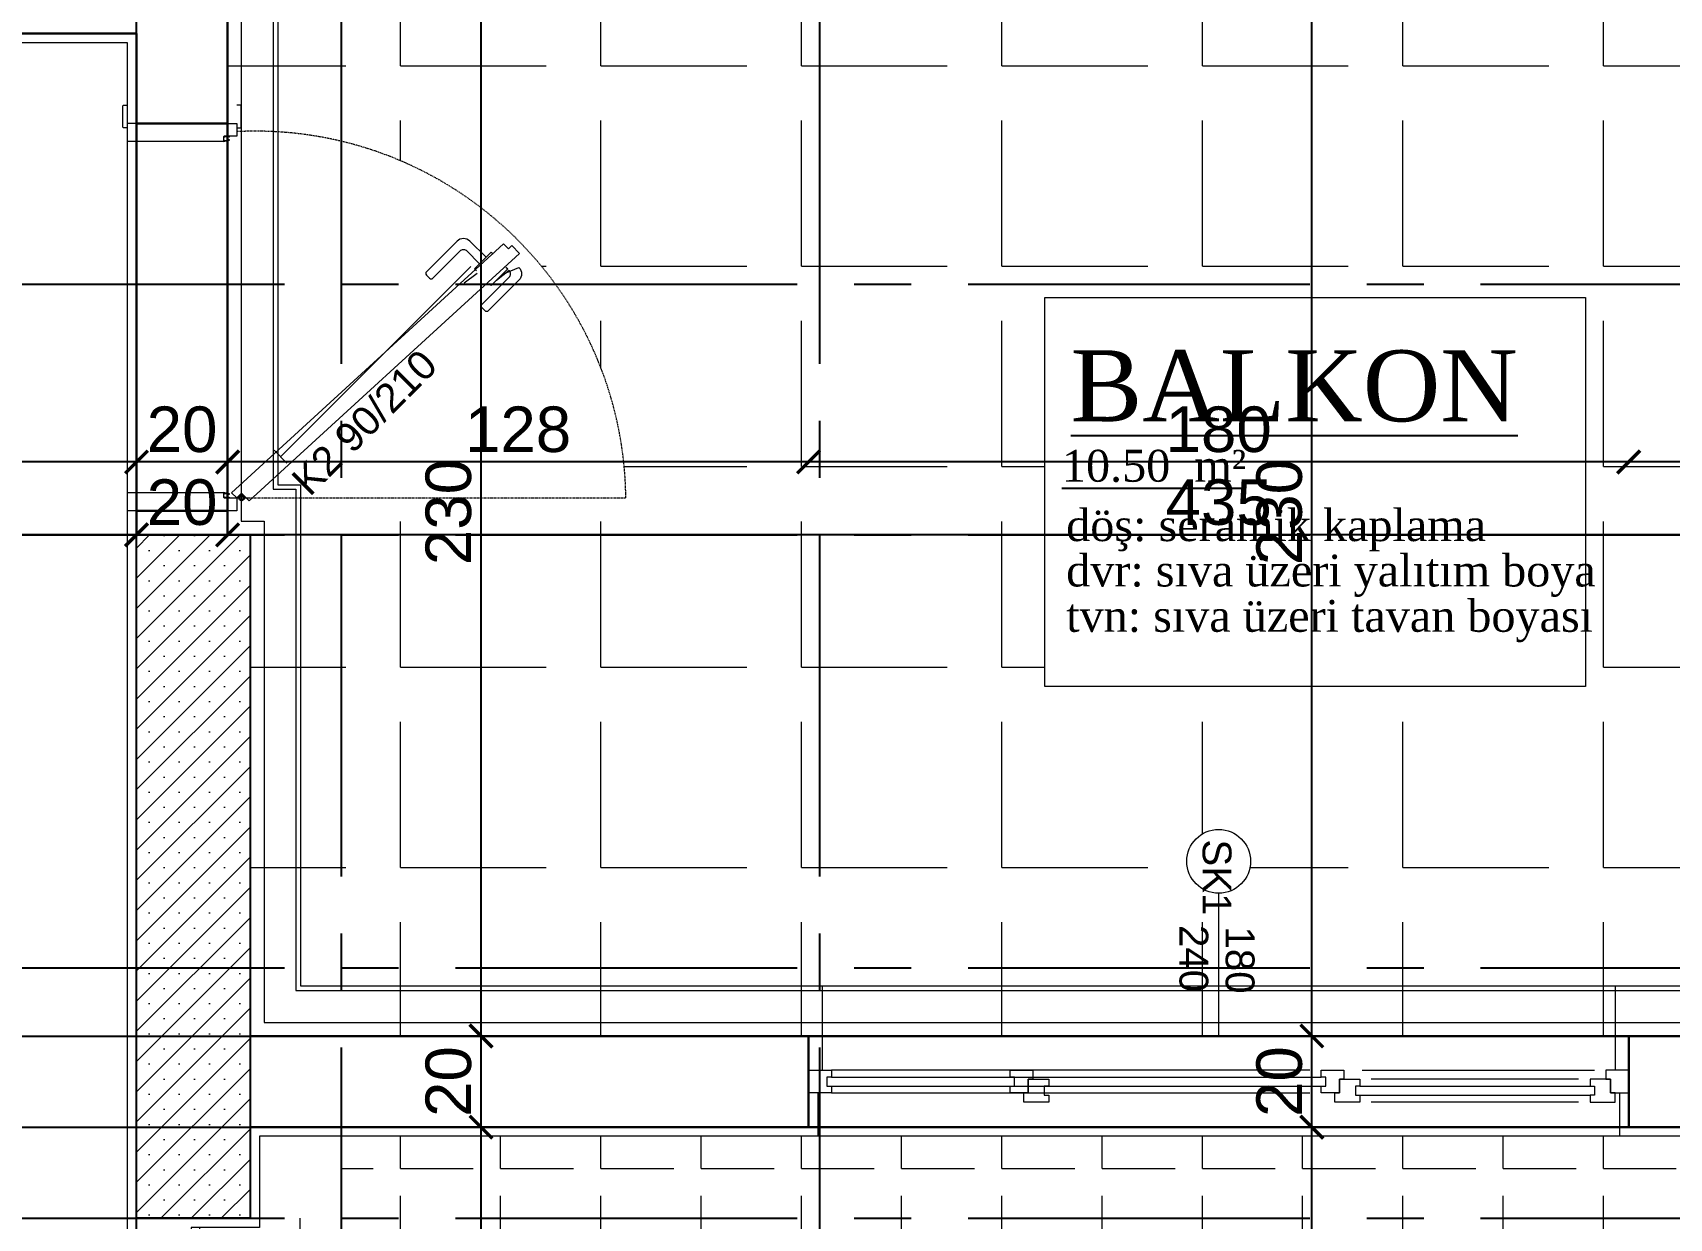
# Model space of a CAD drawing. Header units: millimetres. Extents: x 2778 to 13672, y 1832 to 5175.
# Drawn here: x 6858.8 to 7218, y 4540.2 to 4800.4 of the extents above; entities that cross this region are included whole.
import ezdxf

# ---------------------------------------------------------------- set-up
doc = ezdxf.new("R2010")
doc.units = ezdxf.units.MM
for name, pattern in [('CENTER2', [112.5, 75, -12.5, 12.5, -12.5]), ('DASHDOT2', [12.7, 6.35, -3.175, 0, -3.175]), ('DOTX2', [0.5, 0, -0.5])]:
    doc.linetypes.add(name, pattern=pattern)
for name, color, linetype, lineweight in [('aks', 251, 'DASHDOT2', 35), ('duvar', 232, 'Continuous', 30), ('ince', 37, 'Continuous', 0), ('iz', 1, 'DOTX2', 20), ('kapı', 3, 'Continuous', 18), ('pencere', 4, 'Continuous', 18), ('sıva dış', 30, 'Continuous', 9), ('sıva iç', 21, 'Continuous', 0), ('yalıtım', 107, 'Continuous', 0), ('yazı', 11, 'Continuous', 20), ('z - tarama', 251, 'Continuous', 18), ('ölçü dış', 192, 'Continuous', 20), ('ÖLÇÜ İÇ', 7, 'Continuous', 9)]:
    doc.layers.add(name, color=color, linetype=linetype, lineweight=lineweight)
doc.layers.add('Panel', color=7, linetype='Continuous')
doc.layers.add('Yazi', color=7, linetype='Continuous')
doc.styles.get("Standard").update_dxf_attribs({"font": 'arial.ttf'})
doc.styles.add('Times roman', font='times.ttf')
doc.dimstyles.new('zulay iç ölçü', dxfattribs={"dimtxt": 10, "dimasz": 5, "dimexe": 0.18, "dimexo": 0, "dimgap": 2, "dimtad": 3, "dimdec": 0, "dimzin": 0, "dimdsep": 46, "dimtxsty": 'Standard', "dimblk": 'ARCHTICK', "dimcen": 0.09, "dimse1": 1, "dimse2": 1, "dimadec": 0, "dimazin": 0, "dimtfac": 1, "dimtdec": 0, "dimtix": 1, "dimtofl": 0, "dimtmove": 0, "dimatfit": 3, "dimldrblk": 'ARCHTICK', "dimfxl": 1, "dimtolj": 1, "dimtzin": 0, "dimarcsym": 0})

# ---------------------------------------------------------------- blocks, each defined once
blk = doc.blocks.new('IDE941Entity3557')
at = {"layer": 'Panel', "linetype": 'Continuous', "lineweight": 5}
h = blk.add_hatch(dxfattribs=at)
h.set_pattern_fill('SACNCR', color=163, scale=50, style=0)
h.set_pattern_definition([(45, (0, 0), (-3.314563, 3.314563), []), (45, (3.3146, 0), (-3.314563, 3.314563), [0, -4.6875])])
h.paths.add_polyline_path([(3730, 2050), (3730, 2200), (3755, 2200), (3755, 2050)])
blk = doc.blocks.new('IDE941Entity3558')
at = {"layer": 'Panel', "color": 164, "linetype": 'Continuous', "lineweight": -3}
blk.add_lwpolyline([(3755, 2050), (3730, 2050)], dxfattribs=at)
blk = doc.blocks.new('IDE941Entity3559')
at = {"layer": 'Panel', "color": 164, "linetype": 'Continuous', "lineweight": -3}
blk.add_lwpolyline([(3755, 2050), (3755, 2200)], dxfattribs=at)
blk = doc.blocks.new('IDE941Entity3560')
at = {"layer": 'Panel', "color": 164, "linetype": 'Continuous', "lineweight": -3}
blk.add_lwpolyline([(3755, 2200), (3730, 2200)], dxfattribs=at)
blk = doc.blocks.new('IDE941Entity3561')
at = {"layer": 'Panel', "color": 164, "linetype": 'Continuous', "lineweight": -3}
blk.add_lwpolyline([(3730, 2050), (3730, 2200)], dxfattribs=at)
blk = doc.blocks.new('sadsfsfsf')
at = {"layer": 'ince'}
for p, q in [((0.7, 0), (-0.7, 0)), ((0, 0.7), (0, -0.7))]:
    blk.add_line(p, q, dxfattribs=at)
for radius in [0.6, 0.45]:
    blk.add_circle((0, 0), radius, dxfattribs=at)
blk = doc.blocks.new('WER')
at = {"layer": 'duvar'}
for p, q in [((1010123.06, -373432.25), (1010103.06, -373432.25)), ((1010123.06, -373517.25), (1010103.06, -373517.25))]:
    blk.add_line(p, q, dxfattribs=at)
at = {"layer": 'ince'}
blk.add_line((1010091.45, -373444.09), (1010049.71, -373485.83), dxfattribs=at)
for points in [[(1010103.96, -373436.25), (1010103.96, -373435.3, 0.414214), (1010103.71, -373435.05), (1010102.66, -373435.05), (1010102.66, -373435.2, -0.170049), (1010102.81, -373435.14), (1010103.62, -373435.14, -0.414214), (1010103.87, -373435.39), (1010103.87, -373435.81, -0.482314), (1010103.56, -373436.05), (1010102.76, -373435.87, -0.112206), (1010102.66, -373435.82), (1010102.66, -373435.95)], [(1010044.08, -373482.78), (1010042.67, -373484.19), (1010039.14, -373485.66, -0.414214), (1010039.14, -373482.83), (1010045.85, -373476.11, -0.414214), (1010046.56, -373476.11), (1010047.27, -373476.82, -0.414214), (1010047.27, -373477.52), (1010041.26, -373483.53, 0.414214), (1010041.26, -373484.95)], [(1010047.76, -373486.45), (1010046.35, -373487.87), (1010049.88, -373491.4, 0.414214), (1010052.71, -373491.4), (1010059.43, -373484.69, 0.414214), (1010059.43, -373483.98), (1010058.72, -373483.27, 0.414214), (1010058.01, -373483.27), (1010052, -373489.28, -0.414214), (1010050.59, -373489.28)], [(1010103.96, -373514.2), (1010103.96, -373513.25), (1010102.66, -373513.55), (1010102.66, -373513.68, -0.112206), (1010102.76, -373513.63), (1010103.56, -373513.44, -0.482314), (1010103.87, -373513.69), (1010103.87, -373514.1, -0.414214), (1010103.62, -373514.35), (1010102.81, -373514.35, -0.170049), (1010102.66, -373514.3), (1010102.66, -373514.45), (1010103.71, -373514.45, 0.414214)]]:
    blk.add_lwpolyline(points, format="xyb", close=True, dxfattribs=at)
for points in [[(1010041.97, -373485.74), (1010041.55, -373485.31), (1010045.21, -373481.66), (1010045.63, -373482.08)], [(1010044.8, -373488.56), (1010045.23, -373488.99), (1010048.88, -373485.33), (1010048.46, -373484.91)]]:
    blk.add_lwpolyline(points, dxfattribs=at)
for points in [[(1010101.06, -373516.25), (1010100.31, -373516.25, 0.414214), (1010100.06, -373516.5), (1010100.06, -373521, 0.414214), (1010100.31, -373521.25), (1010101.06, -373521.25)], [(1010125.06, -373516.25), (1010125.81, -373516.25, -0.414214), (1010126.06, -373516.5), (1010126.06, -373521, -0.414214), (1010125.81, -373521.25), (1010125.06, -373521.25)]]:
    blk.add_lwpolyline(points, format="xyb", dxfattribs=at)
at = {"layer": 'iz', "ltscale": 0.1}
for p, q in [((1010101.06, -373435.05), (1010015.66, -373435.05)), ((1010103.06, -373432.25), (1010103.06, -373517.25)), ((1010123.06, -373432.25), (1010123.06, -373517.25))]:
    blk.add_line(p, q, dxfattribs=at)
blk.add_arc((1010096.92, -373434.29), 81.26, 180.5341, 272.9206, dxfattribs=at)
at = {"layer": 'kapı'}
for p, q in [((1010092.86, -373445.51), (1010090.03, -373442.68)), ((1010051.13, -373482.24), (1010048.3, -373484.41))]:
    blk.add_line(p, q, dxfattribs=at)
blk.add_lwpolyline([(1010101.06, -373435.05), (1010100, -373436.11), (1010098.3, -373434.41), (1010038.97, -373488.74), (1010040.67, -373490.44), (1010041.38, -373489.73), (1010042.51, -373490.86), (1010102.19, -373436.18), (1010101.06, -373435.05)], dxfattribs=at)
for points in [[(1010125.06, -373432.25), (1010125.06, -373436.25), (1010103.96, -373436.25), (1010103.96, -373435.3, 0.414214), (1010103.71, -373435.05), (1010101.06, -373435.05), (1010101.06, -373432.25), (1010101.06, -373432.25)], [(1010101.06, -373517.25), (1010101.06, -373514.45), (1010103.71, -373514.45, 0.414214), (1010103.96, -373514.2), (1010103.96, -373513.25), (1010125.06, -373513.25), (1010125.06, -373517.25)]]:
    blk.add_lwpolyline(points, format="xyb", dxfattribs=at)
at = {"layer": 'sıva iç'}
for p, q in [((1010101.06, -373432.25), (1010103.06, -373432.25)), ((1010123.06, -373432.25), (1010125.06, -373432.25)), ((1010103.06, -373517.25), (1010101.06, -373517.25)), ((1010123.06, -373517.25), (1010125.06, -373517.25))]:
    blk.add_line(p, q, dxfattribs=at)
at = {"layer": 'ölçü dış'}
blk.add_line((1010103.06, -373432.25), (1010123.06, -373432.25), dxfattribs=at)
at = {"layer": 'ince', "rotation": 270}
blk.add_blockref('sadsfsfsf', (1010100, -373435.05), dxfattribs=at)
at = {"layer": 'yazı'}
blk.add_text('K2 90/210', height=6.328, rotation=225, dxfattribs=at).set_placement((1010085.08, -373435.16))
blk = doc.blocks.new('FGFS')
at = {"layer": 'duvar'}
for p, q in [((857019.82, -390681.05), (857039.82, -390681.05)), ((857019.82, -390861.05), (857039.82, -390861.05))]:
    blk.add_line(p, q, dxfattribs=at)
at = {"layer": 'ince'}
for p, q in [((857027.32, -390739.55), (857027.32, -390688.55)), ((857029.32, -390692.05), (857029.32, -390737.55)), ((857034.32, -390692.05), (857034.32, -390737.55)), ((857027.32, -390751.05), (857027.32, -390856.05)), ((857032.32, -390856.05), (857032.32, -390751.05))]:
    blk.add_line(p, q, dxfattribs=at)
for points in [[(857030.82, -390740.05), (857030.82, -390689.55)], [(857032.82, -390740.05), (857032.82, -390689.55)], [(857028.82, -390856.05), (857028.82, -390748.55)], [(857030.82, -390856.05), (857030.82, -390748.55)]]:
    blk.add_lwpolyline(points, dxfattribs=at)
at = {"layer": 'iz', "ltscale": 0.1}
for p, q in [((857019.82, -390681.05), (857019.82, -390861.05)), ((857039.82, -390861.05), (857039.82, -390681.05))]:
    blk.add_line(p, q, dxfattribs=at)
at = {"layer": 'pencere'}
for points in [[(857027.32, -390681.05), (857027.32, -390686.05), (857029.32, -390686.05), (857029.32, -390685.05), (857032.32, -390685.05), (857032.32, -390681.05)], [(857030.82, -390748.55), (857030.82, -390747.55), (857028.82, -390747.55), (857028.82, -390748.55), (857027.32, -390748.55), (857027.32, -390743.55), (857029.32, -390743.55), (857029.32, -390744.55), (857032.32, -390744.55), (857032.32, -390748.55), (857030.82, -390748.55)], [(857030.82, -390816.84), (857030.82, -390815.84), (857028.82, -390815.84), (857028.82, -390816.84), (857027.32, -390816.84), (857027.32, -390811.84), (857029.32, -390811.84), (857029.32, -390812.84), (857032.32, -390812.84), (857032.32, -390816.84), (857030.82, -390816.84)], [(857027.32, -390861.05), (857027.32, -390856.05), (857027.32, -390856.05), (857028.82, -390856.05), (857028.82, -390857.05), (857030.82, -390857.05), (857030.82, -390856.05), (857032.32, -390856.05), (857032.32, -390856.05), (857032.32, -390861.05)]]:
    blk.add_lwpolyline(points, dxfattribs=at)
for points in [[(857032.32, -390684.05), (857032.32, -390685.05), (857029.32, -390685.05), (857029.32, -390689.55), (857030.82, -390689.55), (857030.82, -390688.55), (857032.82, -390688.55), (857032.82, -390689.55), (857034.32, -390689.55), (857034.32, -390684.05)], [(857032.32, -390745.55), (857032.32, -390744.55), (857029.32, -390744.55), (857029.32, -390740.05), (857030.82, -390740.05), (857030.82, -390741.05), (857032.82, -390741.05), (857032.82, -390740.05), (857034.32, -390740.05), (857034.32, -390745.55)], [(857032.32, -390813.84), (857032.32, -390812.84), (857029.32, -390812.84), (857029.32, -390808.35), (857030.82, -390808.35), (857030.82, -390809.35), (857032.82, -390809.35), (857032.82, -390808.35), (857034.32, -390808.35), (857034.32, -390813.84)]]:
    blk.add_lwpolyline(points, close=True, dxfattribs=at)
at = {"layer": 'sıva dış'}
for p, q in [((857008.82, -390684.05), (857027.32, -390684.05)), ((857008.82, -390858.05), (857027.32, -390858.05))]:
    blk.add_line(p, q, dxfattribs=at)
at = {"layer": 'sıva iç'}
for p, q in [((857032.32, -390683.05), (857041.82, -390683.05)), ((857032.32, -390859.05), (857041.82, -390859.05))]:
    blk.add_line(p, q, dxfattribs=at)
at = {"layer": 'yazı'}
blk.add_line((856988.47, -390771.05), (857019.82, -390771.05), dxfattribs=at)
blk.add_circle((856981.47, -390771.05), 7, dxfattribs=at)
for s, p in [('180', (856995.76, -390769.51)), ('SK1', (856976.65, -390774.58)), ('240', (856995.44, -390779.66))]:
    blk.add_text(s, height=6.328, dxfattribs=at).set_placement(p)
blk = doc.blocks.new('_ArchTick')
at = {"color": 0, "linetype": 'ByBlock', "const_width": 0.15}
blk.add_lwpolyline([(-0.5, -0.5), (0.5, 0.5)], dxfattribs=at)
blk = doc.blocks.new('*D2364')
at = {"layer": 'Defpoints', "color": 0, "transparency": 16777216}
for p in [(7336.58, 4724.08), (7209.08, 4706.22), (7209.08, 4580.23)]:
    blk.add_point(p, dxfattribs=at)
at = {"layer": 'ÖLÇÜ İÇ', "color": 0, "lineweight": -2, "transparency": 16777216}
blk.add_line((7336.58, 4706.22), (7209.08, 4706.22), dxfattribs=at)
at = {"layer": 'ÖLÇÜ İÇ', "color": 0, "lineweight": -2, "transparency": 16777216, "xscale": 5, "yscale": 5, "zscale": 5, "rotation": 180}
blk.add_blockref('_ArchTick', (7209.08, 4706.22), dxfattribs=at)
at = {"layer": 'ÖLÇÜ İÇ', "color": 0, "lineweight": -2, "transparency": 16777216, "xscale": 5, "yscale": 5, "zscale": 5}
blk.add_blockref('_ArchTick', (7336.58, 4706.22), dxfattribs=at)
at = {"layer": 'ÖLÇÜ İÇ', "color": 0, "transparency": 16777216, "insert": (7272.83, 4713.33), "char_height": 10, "attachment_point": 5}
blk.add_mtext('\\A1;128', dxfattribs=at)
blk = doc.blocks.new('*D2365')
at = {"layer": 'Defpoints', "color": 0, "transparency": 16777216}
for p in [(7029.08, 4706.22), (7029.08, 4580.23), (7209.08, 4580.23)]:
    blk.add_point(p, dxfattribs=at)
at = {"layer": 'ÖLÇÜ İÇ', "color": 0, "lineweight": -2, "transparency": 16777216}
blk.add_line((7209.08, 4706.22), (7029.08, 4706.22), dxfattribs=at)
at = {"layer": 'ÖLÇÜ İÇ', "color": 0, "lineweight": -2, "transparency": 16777216, "xscale": 5, "yscale": 5, "zscale": 5, "rotation": 180}
blk.add_blockref('_ArchTick', (7029.08, 4706.22), dxfattribs=at)
at = {"layer": 'ÖLÇÜ İÇ', "color": 0, "lineweight": -2, "transparency": 16777216, "xscale": 5, "yscale": 5, "zscale": 5}
blk.add_blockref('_ArchTick', (7209.08, 4706.22), dxfattribs=at)
at = {"layer": 'ÖLÇÜ İÇ', "color": 0, "transparency": 16777216, "insert": (7119.08, 4713.33), "char_height": 10, "attachment_point": 5}
blk.add_mtext('\\A1;180', dxfattribs=at)
blk = doc.blocks.new('*D2366')
at = {"layer": 'Defpoints', "color": 0, "transparency": 16777216}
for p in [(6901.58, 4706.22), (6901.58, 4706.22), (7029.08, 4580.23)]:
    blk.add_point(p, dxfattribs=at)
at = {"layer": 'ÖLÇÜ İÇ', "color": 0, "lineweight": -2, "transparency": 16777216}
blk.add_line((7029.08, 4706.22), (6901.58, 4706.22), dxfattribs=at)
at = {"layer": 'ÖLÇÜ İÇ', "color": 0, "lineweight": -2, "transparency": 16777216, "xscale": 5, "yscale": 5, "zscale": 5, "rotation": 180}
blk.add_blockref('_ArchTick', (6901.58, 4706.22), dxfattribs=at)
at = {"layer": 'ÖLÇÜ İÇ', "color": 0, "lineweight": -2, "transparency": 16777216, "xscale": 5, "yscale": 5, "zscale": 5}
blk.add_blockref('_ArchTick', (7029.08, 4706.22), dxfattribs=at)
at = {"layer": 'ÖLÇÜ İÇ', "color": 0, "transparency": 16777216, "insert": (6965.33, 4713.33), "char_height": 10, "attachment_point": 5}
blk.add_mtext('\\A1;128', dxfattribs=at)
blk = doc.blocks.new('*D2367')
at = {"layer": 'Defpoints', "color": 0, "transparency": 16777216}
for p in [(6881.58, 4706.22), (6881.58, 4706.22), (6901.58, 4706.22)]:
    blk.add_point(p, dxfattribs=at)
at = {"layer": 'ÖLÇÜ İÇ', "color": 0, "lineweight": -2, "transparency": 16777216}
blk.add_line((6901.58, 4706.22), (6881.58, 4706.22), dxfattribs=at)
at = {"layer": 'ÖLÇÜ İÇ', "color": 0, "lineweight": -2, "transparency": 16777216, "xscale": 5, "yscale": 5, "zscale": 5, "rotation": 180}
blk.add_blockref('_ArchTick', (6881.58, 4706.22), dxfattribs=at)
at = {"layer": 'ÖLÇÜ İÇ', "color": 0, "lineweight": -2, "transparency": 16777216, "xscale": 5, "yscale": 5, "zscale": 5}
blk.add_blockref('_ArchTick', (6901.58, 4706.22), dxfattribs=at)
at = {"layer": 'ÖLÇÜ İÇ', "color": 0, "transparency": 16777216, "insert": (6891.58, 4713.33), "char_height": 10, "attachment_point": 5}
blk.add_mtext('\\A1;20', dxfattribs=at)
blk = doc.blocks.new('*D2368')
at = {"layer": 'Defpoints', "color": 0, "transparency": 16777216}
for p in [(6751.58, 4800.23), (6751.58, 4706.22), (6881.58, 4706.22)]:
    blk.add_point(p, dxfattribs=at)
at = {"layer": 'ÖLÇÜ İÇ', "color": 0, "lineweight": -2, "transparency": 16777216}
blk.add_line((6881.58, 4706.22), (6751.58, 4706.22), dxfattribs=at)
at = {"layer": 'ÖLÇÜ İÇ', "color": 0, "lineweight": -2, "transparency": 16777216, "xscale": 5, "yscale": 5, "zscale": 5, "rotation": 180}
blk.add_blockref('_ArchTick', (6751.58, 4706.22), dxfattribs=at)
at = {"layer": 'ÖLÇÜ İÇ', "color": 0, "lineweight": -2, "transparency": 16777216, "xscale": 5, "yscale": 5, "zscale": 5}
blk.add_blockref('_ArchTick', (6881.58, 4706.22), dxfattribs=at)
at = {"layer": 'ÖLÇÜ İÇ', "color": 0, "transparency": 16777216, "insert": (6816.58, 4713.33), "char_height": 10, "attachment_point": 5}
blk.add_mtext('\\A1;130', dxfattribs=at)
blk = doc.blocks.new('*D2375')
at = {"layer": 'Defpoints', "color": 0, "transparency": 16777216}
for p in [(6901.58, 4690.23), (6901.58, 4690.23), (7336.58, 4690.23)]:
    blk.add_point(p, dxfattribs=at)
at = {"layer": 'ÖLÇÜ İÇ', "color": 0, "lineweight": -2, "transparency": 16777216}
blk.add_line((7336.58, 4690.23), (6901.58, 4690.23), dxfattribs=at)
at = {"layer": 'ÖLÇÜ İÇ', "color": 0, "lineweight": -2, "transparency": 16777216, "xscale": 5, "yscale": 5, "zscale": 5, "rotation": 180}
blk.add_blockref('_ArchTick', (6901.58, 4690.23), dxfattribs=at)
at = {"layer": 'ÖLÇÜ İÇ', "color": 0, "lineweight": -2, "transparency": 16777216, "xscale": 5, "yscale": 5, "zscale": 5}
blk.add_blockref('_ArchTick', (7336.58, 4690.23), dxfattribs=at)
at = {"layer": 'ÖLÇÜ İÇ', "color": 0, "transparency": 16777216, "insert": (7119.08, 4697.34), "char_height": 10, "attachment_point": 5}
blk.add_mtext('\\A1;435', dxfattribs=at)
blk = doc.blocks.new('*D2376')
at = {"layer": 'Defpoints', "color": 0, "transparency": 16777216}
for p in [(6881.58, 4690.23), (6881.58, 4690.23), (6901.58, 4690.23)]:
    blk.add_point(p, dxfattribs=at)
at = {"layer": 'ÖLÇÜ İÇ', "color": 0, "lineweight": -2, "transparency": 16777216}
blk.add_line((6901.58, 4690.23), (6881.58, 4690.23), dxfattribs=at)
at = {"layer": 'ÖLÇÜ İÇ', "color": 0, "lineweight": -2, "transparency": 16777216, "xscale": 5, "yscale": 5, "zscale": 5, "rotation": 180}
blk.add_blockref('_ArchTick', (6881.58, 4690.23), dxfattribs=at)
at = {"layer": 'ÖLÇÜ İÇ', "color": 0, "lineweight": -2, "transparency": 16777216, "xscale": 5, "yscale": 5, "zscale": 5}
blk.add_blockref('_ArchTick', (6901.58, 4690.23), dxfattribs=at)
at = {"layer": 'ÖLÇÜ İÇ', "color": 0, "transparency": 16777216, "insert": (6891.58, 4697.34), "char_height": 10, "attachment_point": 5}
blk.add_mtext('\\A1;20', dxfattribs=at)
blk = doc.blocks.new('*D2377')
at = {"layer": 'Defpoints', "color": 0, "transparency": 16777216}
for p in [(6441.58, 4690.23), (6441.58, 4690.23), (6881.58, 4690.23)]:
    blk.add_point(p, dxfattribs=at)
at = {"layer": 'ÖLÇÜ İÇ', "color": 0, "lineweight": -2, "transparency": 16777216}
blk.add_line((6881.58, 4690.23), (6441.58, 4690.23), dxfattribs=at)
at = {"layer": 'ÖLÇÜ İÇ', "color": 0, "lineweight": -2, "transparency": 16777216, "xscale": 5, "yscale": 5, "zscale": 5, "rotation": 180}
blk.add_blockref('_ArchTick', (6441.58, 4690.23), dxfattribs=at)
at = {"layer": 'ÖLÇÜ İÇ', "color": 0, "lineweight": -2, "transparency": 16777216, "xscale": 5, "yscale": 5, "zscale": 5}
blk.add_blockref('_ArchTick', (6881.58, 4690.23), dxfattribs=at)
at = {"layer": 'ÖLÇÜ İÇ', "color": 0, "transparency": 16777216, "insert": (6661.58, 4697.34), "char_height": 10, "attachment_point": 5}
blk.add_mtext('\\A1;440', dxfattribs=at)
blk = doc.blocks.new('*D2407')
at = {"layer": 'Defpoints', "color": 0, "transparency": 16777216}
for p in [(6957.19, 4560.23), (6957.19, 4560.23), (6957.19, 4155.23)]:
    blk.add_point(p, dxfattribs=at)
at = {"layer": 'ÖLÇÜ İÇ', "color": 0, "lineweight": -2, "transparency": 16777216}
blk.add_line((6957.19, 4155.23), (6957.19, 4560.23), dxfattribs=at)
at = {"layer": 'ÖLÇÜ İÇ', "color": 0, "lineweight": -2, "transparency": 16777216, "xscale": 5, "yscale": 5, "zscale": 5}
for p, rotation in [((6957.19, 4560.23), 90), ((6957.19, 4155.23), 270)]:
    blk.add_blockref('_ArchTick', p, dxfattribs=dict(at, rotation=rotation))
at = {"layer": 'ÖLÇÜ İÇ', "color": 0, "transparency": 16777216, "insert": (6950.08, 4357.73), "char_height": 10, "attachment_point": 5, "rotation": 90}
blk.add_mtext('\\A1;405', dxfattribs=at)
blk = doc.blocks.new('*D2408')
at = {"layer": 'Defpoints', "color": 0, "transparency": 16777216}
for p in [(6957.19, 4580.23), (6957.19, 4580.23), (6957.19, 4560.23)]:
    blk.add_point(p, dxfattribs=at)
at = {"layer": 'ÖLÇÜ İÇ', "color": 0, "lineweight": -2, "transparency": 16777216}
blk.add_line((6957.19, 4560.23), (6957.19, 4580.23), dxfattribs=at)
at = {"layer": 'ÖLÇÜ İÇ', "color": 0, "lineweight": -2, "transparency": 16777216, "xscale": 5, "yscale": 5, "zscale": 5}
for p, rotation in [((6957.19, 4580.23), 90), ((6957.19, 4560.23), 270)]:
    blk.add_blockref('_ArchTick', p, dxfattribs=dict(at, rotation=rotation))
at = {"layer": 'ÖLÇÜ İÇ', "color": 0, "transparency": 16777216, "insert": (6950.08, 4570.23), "char_height": 10, "attachment_point": 5, "rotation": 90}
blk.add_mtext('\\A1;20', dxfattribs=at)
blk = doc.blocks.new('*D2409')
at = {"layer": 'Defpoints', "color": 0, "transparency": 16777216}
for p in [(6957.19, 4810.23), (6957.19, 4810.23), (6957.19, 4580.23)]:
    blk.add_point(p, dxfattribs=at)
at = {"layer": 'ÖLÇÜ İÇ', "color": 0, "lineweight": -2, "transparency": 16777216}
blk.add_line((6957.19, 4580.23), (6957.19, 4810.23), dxfattribs=at)
at = {"layer": 'ÖLÇÜ İÇ', "color": 0, "lineweight": -2, "transparency": 16777216, "xscale": 5, "yscale": 5, "zscale": 5}
for p, rotation in [((6957.19, 4810.23), 90), ((6957.19, 4580.23), 270)]:
    blk.add_blockref('_ArchTick', p, dxfattribs=dict(at, rotation=rotation))
at = {"layer": 'ÖLÇÜ İÇ', "color": 0, "transparency": 16777216, "insert": (6950.08, 4695.23), "char_height": 10, "attachment_point": 5, "rotation": 90}
blk.add_mtext('\\A1;230', dxfattribs=at)
blk = doc.blocks.new('*D2262')
at = {"layer": 'Defpoints', "color": 0, "transparency": 16777216}
for p in [(7139.53, 4560.23), (7139.53, 4560.23), (7139.53, 4155.23)]:
    blk.add_point(p, dxfattribs=at)
at = {"layer": 'ÖLÇÜ İÇ', "color": 0, "lineweight": -2, "transparency": 16777216}
blk.add_line((7139.53, 4155.23), (7139.53, 4560.23), dxfattribs=at)
at = {"layer": 'ÖLÇÜ İÇ', "color": 0, "lineweight": -2, "transparency": 16777216, "xscale": 5, "yscale": 5, "zscale": 5}
for p, rotation in [((7139.53, 4560.23), 90), ((7139.53, 4155.23), 270)]:
    blk.add_blockref('_ArchTick', p, dxfattribs=dict(at, rotation=rotation))
at = {"layer": 'ÖLÇÜ İÇ', "color": 0, "transparency": 16777216, "insert": (7132.42, 4357.73), "char_height": 10, "attachment_point": 5, "rotation": 90}
blk.add_mtext('\\A1;405', dxfattribs=at)
blk = doc.blocks.new('*D2263')
at = {"layer": 'Defpoints', "color": 0, "transparency": 16777216}
for p in [(7139.53, 4580.23), (7139.53, 4580.23), (7139.53, 4560.23)]:
    blk.add_point(p, dxfattribs=at)
at = {"layer": 'ÖLÇÜ İÇ', "color": 0, "lineweight": -2, "transparency": 16777216}
blk.add_line((7139.53, 4560.23), (7139.53, 4580.23), dxfattribs=at)
at = {"layer": 'ÖLÇÜ İÇ', "color": 0, "lineweight": -2, "transparency": 16777216, "xscale": 5, "yscale": 5, "zscale": 5}
for p, rotation in [((7139.53, 4580.23), 90), ((7139.53, 4560.23), 270)]:
    blk.add_blockref('_ArchTick', p, dxfattribs=dict(at, rotation=rotation))
at = {"layer": 'ÖLÇÜ İÇ', "color": 0, "transparency": 16777216, "insert": (7132.42, 4570.23), "char_height": 10, "attachment_point": 5, "rotation": 90}
blk.add_mtext('\\A1;20', dxfattribs=at)
blk = doc.blocks.new('*D2264')
at = {"layer": 'Defpoints', "color": 0, "transparency": 16777216}
for p in [(7139.53, 4810.23), (7139.53, 4810.23), (7139.53, 4580.23)]:
    blk.add_point(p, dxfattribs=at)
at = {"layer": 'ÖLÇÜ İÇ', "color": 0, "lineweight": -2, "transparency": 16777216}
blk.add_line((7139.53, 4580.23), (7139.53, 4810.23), dxfattribs=at)
at = {"layer": 'ÖLÇÜ İÇ', "color": 0, "lineweight": -2, "transparency": 16777216, "xscale": 5, "yscale": 5, "zscale": 5}
for p, rotation in [((7139.53, 4810.23), 90), ((7139.53, 4580.23), 270)]:
    blk.add_blockref('_ArchTick', p, dxfattribs=dict(at, rotation=rotation))
at = {"layer": 'ÖLÇÜ İÇ', "color": 0, "transparency": 16777216, "insert": (7132.42, 4695.23), "char_height": 10, "attachment_point": 5, "rotation": 90}
blk.add_mtext('\\A1;230', dxfattribs=at)

msp = doc.modelspace()

# ---------------------------------------------------------------- hatches: boundary and pattern name
at = {"layer": 'z - tarama', "true_color": 0x000000}
h = msp.add_hatch(dxfattribs=at)
h.set_pattern_fill('ANGLE', color=18, scale=160, style=0)
h.set_pattern_definition([(0, (-1057024.51, 409725.164), (0, 44), [32, -12]), (90, (-1057024.51, 409725.164), (-44, 3e-15), [32, -12])])
h.paths.add_polyline_path([(7031.58, 4745.23), (7346.58, 4745.23), (7346.58, 4810.23), (7031.58, 4810.23)])
h.paths.add_polyline_path([(7301.3, 4757.5), (7311.91, 4768.11), (7310.49, 4769.52), (7314.74, 4769.52), (7314.74, 4765.28), (7313.32, 4766.69), (7302.72, 4756.09)], flags=16)
h.paths.add_polyline_path([(7318.49, 4784.24), (7333.49, 4784.24), (7333.49, 4769.24), (7318.49, 4769.24)], flags=16)
h.paths.add_polyline_path([(7332.55, 4776.74, -1), (7319.42, 4776.74, -1)], flags=0)
h.paths.add_polyline_path([(7199.59, 4690.23), (7336.58, 4690.23), (7336.58, 4745.23), (7031.58, 4745.23), (7031.58, 4690.23), (7080.96, 4690.23), (7080.96, 4742.32), (7199.59, 4742.32)])
h.paths.add_polyline_path([(7031.58, 4595.23), (7119.08, 4595.23), (7119.08, 4611.58, -0.414214), (7112.08, 4618.58, -1), (7126.08, 4618.58, -0.414214), (7119.08, 4611.58), (7119.08, 4595.23), (7331.58, 4595.23), (7331.58, 4690.23), (7199.59, 4690.23), (7199.59, 4656.95), (7080.96, 4656.95), (7080.96, 4690.23), (7031.58, 4690.23)])
h.paths.add_polyline_path([(7206.08, 4580.23), (7209.08, 4580.23), (7331.58, 4580.23), (7331.58, 4595.23), (7119.08, 4595.23), (7119.08, 4580.23)])
h.paths.add_polyline_path([(6926.58, 4580.23), (7031.58, 4580.23), (7031.58, 4595.23), (6926.58, 4595.23)])
h.paths.add_polyline_path([(7032.08, 4580.23), (7119.08, 4580.23), (7119.08, 4595.23), (7031.58, 4595.23), (7031.58, 4580.23)])
h.paths.add_polyline_path([(6926.58, 4595.23), (7031.58, 4595.23), (7031.58, 4690.23), (6926.58, 4690.23)])
h.paths.add_polyline_path([(6906.58, 4595.23), (6926.58, 4595.23), (6926.58, 4690.23), (6906.58, 4690.23)])
h.paths.add_polyline_path([(6906.58, 4580.23), (6926.58, 4580.23), (6926.58, 4595.23), (6906.58, 4595.23)])
h.paths.add_polyline_path([(6988.98, 4698.32), (6926.58, 4698.32), (6926.58, 4690.23), (7031.58, 4690.23), (7031.58, 4745.23), (6973.53, 4745.23, -0.155647)])
h.paths.add_polyline_path([(6926.58, 4776.6, -0.179292), (6973.53, 4745.23), (7031.58, 4745.23), (7031.58, 4810.23), (6926.58, 4810.23)])
h.paths.add_polyline_path([(6901.58, 4780.52), (6903.58, 4780.52), (6904.08, 4779.77, 1), (6904.58, 4779.77), (6904.58, 4784.52), (6904.33, 4784.52, -0.414214), (6904.58, 4784.27), (6904.58, 4779.52), (6903.58, 4779.52), (6903.58, 4778.72, -0.071418), (6926.58, 4776.6), (6926.58, 4810.23), (6901.58, 4810.23)])
h.paths.add_polyline_path([(7314.34, 4766.56), (7302.69, 4754.91), (7308.49, 4749.11), (7320.14, 4760.75)], flags=24)
h.paths.add_polyline_path([(7119.04, 4605.87), (7119.04, 4589), (7128.53, 4589), (7128.53, 4605.87)], flags=9)
h.paths.add_polyline_path([(7108.88, 4606.19), (7108.88, 4587.21), (7118.37, 4587.21), (7118.37, 4606.19)], flags=9)
h.paths.add_polyline_path([(7113.96, 4624.98), (7113.96, 4607.05), (7123.45, 4607.05), (7123.45, 4624.98)], flags=24)
at = {"layer": 'z - tarama'}
h = msp.add_hatch(dxfattribs=at)
h.set_pattern_fill('ANGLE', color=252, scale=80, style=0)
h.set_pattern_definition([(0, (-1057024.51, 409725.164), (0, 22), [16, -6]), (90, (-1057024.51, 409725.164), (-22, 1e-15), [16, -6])])
h.paths.add_polyline_path([(7031.58, 4540.23), (7269.58, 4540.23), (7269.58, 4558.23), (7031.58, 4558.23)])
h.paths.add_polyline_path([(7031.58, 4445.23), (7269.58, 4445.23), (7269.58, 4451.84), (7267.67, 4451.84, -0.414214), (7267.17, 4452.34), (7267.17, 4481.34, -0.414214), (7267.67, 4481.84), (7269.58, 4481.84), (7269.58, 4528.23), (7269.58, 4528.23), (7269.58, 4540.23), (7031.58, 4540.23)])
h.paths.add_polyline_path([(6926.58, 4445.23), (7031.58, 4445.23), (7031.58, 4540.23), (6926.58, 4540.23)])
h.paths.add_polyline_path([(6893.58, 4445.23), (6926.58, 4445.23), (6926.58, 4540.23), (6908.58, 4540.23), (6908.58, 4538.23), (6893.58, 4538.23)])
h.paths.add_polyline_path([(6926.58, 4540.23), (7031.58, 4540.23), (7031.58, 4558.23), (6926.58, 4558.23)])
h.paths.add_polyline_path([(7031.58, 4412.05), (7033.58, 4412.05), (7033.58, 4410.23), (7269.58, 4410.23), (7269.58, 4445.23), (7031.58, 4445.23)])
h.paths.add_polyline_path([(6926.58, 4239.45, -0.121467), (6962.16, 4219.29), (6962.18, 4219.32), (6963.88, 4217.62, -0.197654), (6989.69, 4157.98, -0.416778), (6989.94, 4158.23), (6994.69, 4158.23), (6994.69, 4157.23), (7031.58, 4157.23), (7031.58, 4217.23), (7031.58, 4342.05), (7018.58, 4342.05), (7017.11, 4311.99), (6980.04, 4311.99), (6978.58, 4342.06), (6953.58, 4342.06), (6952.11, 4311.99), (6926.58, 4311.99)])
h.paths.add_polyline_path([(6893.58, 4157.23), (6896.69, 4157.23), (6896.69, 4158.23), (6901.69, 4158.23), (6901.69, 4157.23), (6903.49, 4157.23), (6903.49, 4157.7, -1), (6903.49, 4158.9), (6903.49, 4159.36), (6902.86, 4159.99), (6903.49, 4160.63), (6903.49, 4242.63, -0.068537), (6926.58, 4239.45), (6926.58, 4311.99), (6915.04, 4311.99), (6913.58, 4342.06), (6893.58, 4342.06)])
h.paths.add_polyline_path([(7033.58, 4342.05), (7031.58, 4342.05), (7031.58, 4217.23), (7067.14, 4217.23), (7067.14, 4218.13), (7065.3, 4218.13), (7065.3, 4219.93), (7087.89, 4219.93), (7087.89, 4218.13), (7086.04, 4218.13), (7086.04, 4217.23), (7092.65, 4217.23), (7092.65, 4218.13), (7090.81, 4218.13), (7090.81, 4219.93), (7099.82, 4219.93), (7099.82, 4218.13), (7097.98, 4218.13), (7097.98, 4217.23), (7169.98, 4217.23, -0.414214), (7169.48, 4217.73), (7169.48, 4219.23, -0.414214), (7169.98, 4219.73), (7198.98, 4219.73, -0.414214), (7199.48, 4219.23), (7199.48, 4217.23), (7214.48, 4217.23), (7229.58, 4217.23), (7229.58, 4237.23), (7269.58, 4237.23), (7269.58, 4267.86), (7268.2, 4267.86), (7268.2, 4256.43), (7264.58, 4256.43), (7264.58, 4305), (7268.2, 4305), (7268.2, 4293.57), (7269.58, 4293.57), (7269.58, 4410.23), (7033.58, 4410.23)])
h.paths.add_polyline_path([(7070.66, 4392.34), (7178.88, 4392.34), (7178.88, 4325.91), (7070.66, 4325.91)], flags=16)
h.paths.add_polyline_path([(7179.86, 4346.99), (7119.06, 4346.99), (7119.06, 4333.18), (7179.86, 4333.18)], flags=24)
h.paths.add_polyline_path([(7177.4, 4363.66), (7144.01, 4363.66), (7144.01, 4354.85), (7177.4, 4354.85)], flags=8)
h.paths.add_polyline_path([(7178.14, 4374.94), (7100.03, 4374.94), (7100.03, 4363.34), (7178.14, 4363.34)], flags=8)
h.paths.add_polyline_path([(7177.8, 4391.37), (7082.19, 4391.37), (7082.19, 4379.75), (7177.8, 4379.75)], flags=8)
h.paths.add_polyline_path([(7177.8, 4383.17), (7088.35, 4383.17), (7088.35, 4371.55), (7177.8, 4371.55)], flags=8)
h.paths.add_polyline_path([(7108.07, 4210.97), (7039.86, 4210.97), (7039.86, 4199.4), (7108.07, 4199.4)], flags=9)

# ---------------------------------------------------------------- linework, layer by layer
at = {"layer": 'aks', "color": 251, "linetype": 'CENTER2', "lineweight": -3}
for points in [[(6881.58, 2140.23), (6881.58, 5100.23)], [(6926.58, 2140.23), (6926.58, 5100.23)], [(7031.58, 2140.23), (7031.58, 5100.23)], [(2901.58, 4745.23), (8131.58, 4745.23)], [(2901.58, 4690.23), (8131.58, 4690.23)], [(2901.58, 4595.23), (8131.58, 4595.23)], [(2901.58, 4580.23), (8131.58, 4580.23)], [(2901.58, 4560.23), (8131.58, 4560.23)], [(2901.58, 4540.23), (8131.58, 4540.23)]]:
    msp.add_lwpolyline(points, dxfattribs=at)
at = {"layer": 'duvar', "lineweight": 30}
for p, q in [((7331.58, 4580.23), (6906.58, 4580.23)), ((7331.58, 4560.23), (6906.58, 4560.23))]:
    msp.add_line(p, q, dxfattribs=at)
for points in [[(6901.58, 4690.23), (6901.58, 4820.23), (6421.58, 4820.23), (6421.58, 4690.23)], [(6881.58, 4690.23), (6881.58, 4800.23), (6441.58, 4800.23), (6441.58, 4690.23)]]:
    msp.add_lwpolyline(points, dxfattribs=at)
at = {"layer": 'sıva dış'}
for p, q in [((6904.58, 4823.23), (6904.58, 4693.23)), ((6904.58, 4693.23), (6909.58, 4693.23)), ((6909.58, 4693.23), (6909.58, 4583.23)), ((6909.58, 4583.23), (7328.58, 4583.23))]:
    msp.add_line(p, q, dxfattribs=at)
at = {"layer": 'sıva iç'}
for points in [[(6879.58, 4798.23), (6443.58, 4798.23), (6443.58, 4692.23), (6448.58, 4692.23), (6448.58, 4538.23), (6443.58, 4538.23), (6443.58, 4157.23), (6859.58, 4157.23), (6859.58, 4197.23), (6879.58, 4197.23)], [(7329.58, 4558.23), (6908.58, 4558.23), (6908.58, 4538.23), (6893.58, 4538.23), (6893.58, 4157.23), (7289.58, 4157.23), (7289.58, 4177.23), (7329.58, 4177.23)]]:
    msp.add_lwpolyline(points, close=True, dxfattribs=at)
at = {"layer": 'yalıtım'}
for p, q in [((6912.58, 4831.23), (6912.58, 4701.23)), ((6911.58, 4830.23), (6911.58, 4700.23)), ((6911.58, 4700.23), (6916.58, 4700.23)), ((6912.58, 4701.23), (6917.58, 4701.23)), ((6916.58, 4700.23), (6916.58, 4590.23)), ((6917.58, 4701.23), (6917.58, 4591.23)), ((6916.58, 4590.23), (7321.58, 4590.23)), ((6917.58, 4591.23), (7320.58, 4591.23))]:
    msp.add_line(p, q, dxfattribs=at)
at = {"layer": 'yazı'}
msp.add_lwpolyline([(7080.96, 4742.32), (7199.59, 4742.32), (7199.59, 4656.95), (7080.96, 4656.95)], close=True, dxfattribs=at)

# ---------------------------------------------------------------- block references
at = {"layer": 'Panel'}
for name in ['IDE941Entity3557', 'IDE941Entity3560', 'IDE941Entity3561', 'IDE941Entity3559', 'IDE941Entity3558']:
    msp.add_blockref(name, (3151.58, 2490.23), dxfattribs=at)
at = {"layer": 'sıva iç', "rotation": 180}
msp.add_blockref('WER', (1017004.64, -368736.73), dxfattribs=at)
at = {"layer": 'ÖLÇÜ İÇ', "rotation": 270}
msp.add_blockref('FGFS', (397890.13, 861600.05), dxfattribs=at)

# ---------------------------------------------------------------- texts
at = {"layer": 'Yazi', "style": 'Times roman'}
for s, height, p in [('%%UBALKON', 15.593, (7086.61, 4715.15)), ('%%U10.50  m²', 6.9967, (7084.68, 4701.89))]:
    msp.add_text(s, height=height, dxfattribs=at).set_placement(p)
at = {"layer": 'yazı', "style": 'Times roman'}
for s, p in [('döş: seramik kaplama', (7085.62, 4688.86)), ('dvr: sıva üzeri yalıtım boya', (7085.62, 4678.9)), ('tvn: sıva üzeri tavan boyası', (7085.62, 4668.95))]:
    msp.add_text(s, height=6.9967, dxfattribs=at).set_placement(p)

# ---------------------------------------------------------------- dimensions: what is measured, and where the dimension line sits
at = {"layer": 'ÖLÇÜ İÇ'}
for base, p1, p2, angle, picture, middle in [((6957.19, 4810.23), (6957.19, 4580.23), (6957.19, 4810.23), 270, '*D2409', (6950.08, 4695.23)), ((7139.53, 4810.23), (7139.53, 4580.23), (7139.53, 4810.23), 270, '*D2264', (7132.42, 4695.23)), ((6751.58, 4706.22), (6881.58, 4706.22), (6751.58, 4800.23), 180, '*D2368', (6816.58, 4713.33)), ((7209.07969031, 4706.22198779), (7336.57969031, 4724.07722144), (7209.07969031, 4580.23434904), 180, '*D2364', (7272.82969031, 4713.32771767)), ((6881.58, 4706.22), (6901.58, 4706.22), (6881.58, 4706.22), 180, '*D2367', (6891.58, 4713.33)), ((6901.57969031, 4706.22198779), (7029.07969031, 4580.23434904), (6901.57969031, 4706.22198779), 180, '*D2366', (6965.32969031, 4713.32771767)), ((7029.08, 4706.22), (7209.08, 4580.23), (7029.08, 4580.23), 180, '*D2365', (7119.08, 4713.33)), ((6441.58, 4690.23), (6881.58, 4690.23), (6441.58, 4690.23), 180, '*D2377', (6661.58, 4697.34)), ((6881.58, 4690.23), (6901.58, 4690.23), (6881.58, 4690.23), 180, '*D2376', (6891.58, 4697.34)), ((6901.58, 4690.23), (7336.58, 4690.23), (6901.58, 4690.23), 180, '*D2375', (7119.08, 4697.34)), ((6957.19, 4580.23), (6957.19, 4560.23), (6957.19, 4580.23), 270, '*D2408', (6950.08, 4570.23)), ((7139.53, 4580.23), (7139.53, 4560.23), (7139.53, 4580.23), 270, '*D2263', (7132.42, 4570.23)), ((6957.19, 4560.23), (6957.19, 4155.23), (6957.19, 4560.23), 270, '*D2407', (6950.08, 4357.73)), ((7139.53, 4560.23), (7139.53, 4155.23), (7139.53, 4560.23), 270, '*D2262', (7132.42, 4357.73))]:
    dim = msp.add_linear_dim(base=base, p1=p1, p2=p2, angle=angle, dimstyle='zulay iç ölçü', override={"dimtmove": 1}, dxfattribs=at)
    dim.commit()
    dim.dimension.update_dxf_attribs({"geometry": picture, "text_midpoint": middle})

doc.saveas('drawing.dxf')
